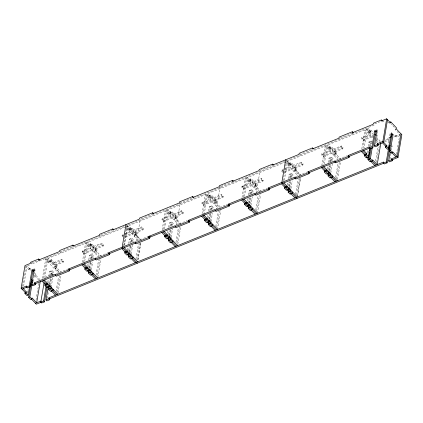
<?xml version="1.0" encoding="UTF-8"?>
<svg xmlns="http://www.w3.org/2000/svg" width="423" height="423" viewBox="0 0 423 423"><rect width="100%" height="100%" fill="white"/><g stroke="black" fill="none" stroke-linecap="round" stroke-linejoin="round"><path stroke-width="0.32" stroke-dasharray="2.12 1.59" d="M22.445 286.524L25.84 266.474L30.821 264.454M23.646 286.038L27.035 265.988L30.133 269.255L28.938 269.742L25.84 266.474M28.938 269.742L29.118 268.668L30.319 268.182L31.196 269.113M30.133 269.255L30.319 268.182M30.683 262.255L31.54 263.159L31.36 264.232L126.239 225.739M27.363 293.007L28.008 289.179M33.295 281.369L35.241 269.874M38.868 280.2L34.66 275.77L34.845 274.696L36.04 274.215L34.718 272.819M40.063 279.714L35.86 275.283L36.04 274.215M39.524 259.923L39.344 260.996L38.488 260.087M36.003 300.05L38.847 283.236M42.4 278.477L45.8 258.374L48.899 261.641L51.294 260.668L53.298 262.778L53.118 263.852L61.631 260.399L61.816 259.325L53.298 262.778M43.595 277.99L46.816 258.961L49.914 262.228L51.114 261.742L51.474 259.595L49.079 260.568L48.719 262.715L49.914 262.228L50.279 260.082L56 266.115L55.64 268.256L60.267 273.131M44.796 277.504L48.016 258.474L61.012 272.174M47.757 282.353L48.19 279.799M48.835 275.97L49.591 271.497L51.987 270.524L53.705 272.333L53.488 273.628M48.74 283.146L49.385 279.312M50.036 275.484L50.792 271.011L52.505 272.819L52.182 274.739M49.475 284.166L50.443 278.413M50.987 275.22L51.31 273.306L49.591 271.497M47.281 298.363L48.576 290.696M49.47 285.419L50.564 278.942M51.22 275.056L51.987 270.524M50.453 284.954L51.643 277.932M52.796 275.167L52.975 274.093L44.991 277.335M51.188 287.228L52.827 277.514M63.529 261.134L55.016 264.592L54.831 265.66L63.35 262.207L63.529 261.134L61.816 259.325M49.079 260.568L54.805 266.601L54.44 268.742L56.835 267.775L57.2 265.628L51.474 259.595M60.304 252.489L60.484 251.415L71.979 246.752M56.063 291.378L58.533 276.79M57.047 292.161L59.833 275.669M58.03 292.943L61.034 275.183M83.844 253.89L84.024 252.817L92.542 249.364L92.362 250.437L83.844 253.89L82.125 252.082L82.311 251.008L90.823 247.555L88.825 245.44L91.22 244.473L93.219 246.583L91.146 258.86M82.924 251.759L83.109 250.686M82.326 262.281L85.541 243.251L98.57 256.978M83.41 262.429L86.736 242.765L89.84 246.027L90.199 243.886L95.926 249.914L95.561 252.06L99.77 256.491M84.716 261.308L87.936 242.279L101.388 256.449M89.004 244.372L88.64 246.514L91.035 245.541L91.4 243.399L89.004 244.372L94.726 250.4L94.366 252.547L96.761 251.574L97.121 249.427L91.4 243.399M87.762 265.66L88.201 263.069M88.751 259.833L89.517 255.296L91.913 254.329L93.626 256.137L93.298 258.078M90.823 247.555L90.644 248.624L82.125 252.082M88.661 266.945L89.417 262.477M89.956 259.283L90.712 254.815L92.431 256.624L92.108 258.538M89.369 268.119L90.358 262.286M90.903 259.05L91.231 257.11L89.517 255.296M89.613 267.928L90.596 262.096M90.379 268.758L91.564 261.731M91.326 269.737L92.642 261.964M103.455 244.933L94.937 248.391L94.757 249.464L103.275 246.006L103.455 244.933L101.737 243.125L93.219 246.583M95.989 275.183L98.564 259.96M103.275 246.006L101.557 244.198L101.737 243.125M97.079 275.331L99.759 259.473M97.845 277.382L100.96 258.987M123.336 237.24L122.051 235.881L122.231 234.813L123.447 234.316M123.342 246.191L126.842 225.491L374.032 125.197L374.218 124.124L380.489 121.575M124.182 245.25L127.572 225.195M124.642 245.107L127.857 226.078L141.308 240.248M128.925 228.171L128.566 230.318L130.961 229.345L131.32 227.199L128.925 228.171L134.651 234.205L134.287 236.346L136.682 235.373L137.047 233.232L131.32 227.199M129.761 229.832L130.125 227.685L135.846 233.718L135.487 235.86M127.577 250.109L128.127 246.873M128.671 243.632L129.438 239.101L131.833 238.128L133.552 239.936L133.229 241.856M133.145 230.382L141.657 226.924L141.478 227.997L132.959 231.455L133.145 230.382L131.141 228.272L128.745 229.245L130.749 231.355L130.57 232.428L125.092 234.649M128.581 250.749L129.343 246.276M129.882 243.082L130.638 238.614L132.351 240.423L132.029 242.337M129.295 251.918L130.279 246.091M130.829 242.85L131.156 240.909L129.438 239.101M124.558 236.372L132.468 233.163L132.283 234.236L124.986 237.197M129.565 251.542L130.538 245.795M131.188 241.961L131.833 238.128M130.3 252.557L131.384 246.17M131.172 253.99L132.685 245.049M143.376 228.737L134.858 232.19L134.678 233.263L143.196 229.805L143.376 228.737L141.657 226.924M136.571 241.263L140.33 219.019M135.91 258.982L138.485 243.759M136.893 259.764L139.68 243.273M137.866 259.971L140.822 242.506M137.983 259.912L140.88 242.786M163.69 221.493L163.87 220.42L172.388 216.962L172.209 218.035L163.69 221.493L161.972 219.685L162.152 218.612L170.67 215.154L168.666 213.044L171.061 212.071L173.065 214.181L172.885 215.254L181.404 211.801L181.583 210.728L173.065 214.181M162.168 229.879L165.388 210.85L178.839 225.025M163.368 229.393L166.583 210.363L169.686 213.631L170.046 211.489L175.772 217.517L175.408 219.664L180.034 224.539M164.563 228.912L167.783 209.882L181.234 224.053M168.851 211.976L168.486 214.117L170.881 213.144L171.246 211.003L168.851 211.976L174.572 218.004L174.213 220.15L176.608 219.177L176.967 217.031L171.246 211.003M167.635 233.121L167.957 231.207M168.608 227.373L169.364 222.9L171.759 221.927L173.472 223.741L173.261 225.015M170.67 215.154L170.49 216.227L161.972 219.685M168.507 234.548L169.158 230.72M169.803 226.887L170.559 222.413L172.277 224.227L172.061 225.501M169.242 235.569L170.215 229.821M170.86 225.988L171.077 224.708L169.364 222.9M169.491 235.341L170.353 230.234M171.003 226.4L171.759 221.927M170.226 236.362L171.41 229.335M171.204 237.15L172.61 228.848M183.302 212.536L174.784 215.994L174.604 217.062L183.117 213.61L183.302 212.536L181.583 210.728M176.465 225.237L180.256 202.823L191.751 198.16M180.605 212.124L180.785 211.051M175.942 242.152L178.406 227.558M176.925 242.934L179.606 227.072M177.797 244.351L180.801 226.591M203.611 205.292L203.796 204.219L212.309 200.766L212.129 201.84L203.611 205.292L201.898 203.484L202.078 202.411L210.596 198.958L208.592 196.848L210.987 195.875L212.991 197.985L212.806 199.059L221.324 195.6L221.509 194.527L212.991 197.985M202.094 213.684L205.308 194.654L218.76 208.825M202.966 215.101L206.509 194.168L209.607 197.435L209.972 195.289L215.693 201.322L215.333 203.463L219.96 208.338M204.166 214.614L207.704 193.681L221.155 207.852M208.772 195.775L208.412 197.922L210.807 196.949L211.167 194.802L208.772 195.775L214.498 201.803L214.133 203.949L216.528 202.977L216.893 200.835L211.167 194.802M207.45 217.559L207.989 214.366M208.528 211.172L209.285 206.704L211.68 205.731L213.398 207.54L213.076 209.454M210.596 198.958L210.411 200.031L201.898 203.484M208.428 218.353L209.184 213.879M209.729 210.686L210.485 206.218L212.198 208.026L211.875 209.94M209.168 219.368L210.136 213.62M210.68 210.427L211.003 208.513L209.285 206.704M209.411 219.14L210.384 213.393M210.924 210.199L211.68 205.731M210.041 220.801L211.336 213.134M211.019 221.589L212.425 213.287M223.222 196.335L214.704 199.793L214.524 200.867L223.043 197.409L223.222 196.335L221.509 194.527M216.169 210.337L220.177 186.622M215.756 226.585L218.331 211.363M216.74 227.368L219.526 210.876M217.507 229.419L220.727 210.39M243.537 189.097L243.717 188.024L252.235 184.565L252.055 185.639L243.537 189.097L241.819 187.283L241.998 186.215L250.516 182.757L248.513 180.647L250.908 179.675L252.912 181.784L252.732 182.858L261.25 179.405L261.43 178.332L252.912 181.784M242.617 186.961L242.797 185.887M242.014 197.483L245.234 178.453L258.686 192.624M243.214 196.996L246.429 177.967L249.533 181.234L249.893 179.088L255.619 185.121L255.254 187.267L259.881 192.137M244.409 196.51L247.629 177.48L261.081 191.656M248.698 179.574L248.333 181.721L250.728 180.748L251.093 178.606L248.698 179.574L254.419 185.607L254.059 187.754L256.454 186.781L256.814 184.634L251.093 178.606M247.481 200.724L247.91 198.17M248.454 194.977L249.21 190.503L251.606 189.53L253.319 191.339L252.996 193.258M250.516 182.757L250.337 183.831L241.819 187.283M248.248 202.791L249.11 197.684M249.649 194.49L250.405 190.017L252.124 191.825L251.801 193.745M249.089 203.172L249.951 198.059M250.601 194.231L250.924 192.312L249.21 190.503M249.337 202.945L250.199 197.837M250.85 194.004L251.606 189.53M250.072 203.96L251.257 196.938M250.945 205.393L252.457 196.452M263.148 180.14L254.63 183.593L254.45 184.666L262.963 181.213L263.148 180.14L261.43 178.332M256.232 193.3L259.997 171.061M255.788 209.75L258.252 195.162M256.661 211.167L259.347 195.31M257.433 213.218L260.542 194.823M281.924 170.014L283.643 171.823L292.156 168.37L291.976 169.438L283.458 172.896L281.744 171.088L281.924 170.014L283.14 169.523M283.135 180.801L286.535 160.698L289.639 163.965M284.335 180.314L287.55 161.285L301.002 175.455M288.618 163.378L288.259 165.52L290.654 164.552L291.013 162.406L288.618 163.378L294.345 169.406L293.98 171.553L296.375 170.58L296.74 168.439L291.013 162.406M287.296 185.163L287.73 182.609M288.375 178.776L289.131 174.308L291.526 173.335L293.245 175.143L293.028 176.423M292.838 165.589L301.356 162.131L301.171 163.204L292.658 166.662L292.838 165.589L290.834 163.479L288.438 164.447L290.442 166.562L290.257 167.63L283.569 170.347M288.275 185.956L288.925 182.123M289.575 178.289L290.331 173.821L292.044 175.63L291.722 177.544M289.12 186.332L289.982 181.224M290.633 177.39L290.85 176.116L289.131 174.308M289.258 186.744L290.125 181.636M290.77 177.803L291.526 173.335M289.993 187.764L291.183 180.737M290.976 188.552L292.272 180.891M303.069 163.944L294.556 167.397L294.371 168.47L302.889 165.012L303.069 163.944L301.356 162.131M299.844 155.299L300.023 154.226L311.518 149.562M295.603 194.189L298.178 178.966M296.586 194.971L299.436 178.104M297.454 195.823L300.409 178.363M297.353 197.023L300.573 177.993M323.384 156.7L323.563 155.627L332.081 152.169L331.902 153.242L323.384 156.7L321.665 154.892L321.85 153.819L330.363 150.361L328.364 148.251L330.76 147.278L332.758 149.388L332.578 150.461L341.097 147.008L341.276 145.935L332.758 149.388M321.755 165.721L325.081 146.057L338.532 160.227M322.738 166.503L326.276 145.57L329.38 148.838L329.739 146.691L335.465 152.724L335.101 154.866L339.727 159.741M324.256 164.119L327.476 145.084L340.927 159.254M328.544 147.178L328.179 149.324L330.575 148.351L330.939 146.205L328.544 147.178L334.265 153.211L333.906 155.352L336.301 154.384L336.66 152.238L330.939 146.205M327.217 168.962L327.756 165.768M328.301 162.58L329.057 158.107L331.452 157.134L333.165 158.942L332.843 160.862M330.363 150.361L330.183 151.434L321.665 154.892M328.2 169.755L328.957 165.287M329.496 162.094L330.252 157.62L331.97 159.429L331.648 161.348M328.935 170.776L329.797 165.663M330.448 161.835L330.77 159.915L329.057 158.107M329.184 170.548L330.151 164.801M330.696 161.607L331.452 157.134M329.919 171.564L331.103 164.542M330.791 172.996L332.304 164.055M342.995 147.743L334.477 151.201L334.297 152.269L342.815 148.817L342.995 147.743L341.276 145.935M333.906 155.352L334.085 154.284L332.081 152.169M340.298 147.331L340.478 146.258M335.635 177.353L338.099 162.765M336.507 178.77L339.299 162.279M337.491 179.558L340.494 161.792M363.309 140.499L363.489 139.426L372.007 135.973L371.822 137.047L363.309 140.499L361.591 138.691L361.771 137.618L370.289 134.165L368.285 132.055L370.68 131.082L367.582 127.815L364.182 147.918M361.787 148.891L365.001 129.861L372.626 137.887M362.982 148.404L366.202 129.375L369.3 132.637L369.665 130.496L373.186 134.207M368.465 130.982L368.105 133.123L370.5 132.156L370.86 130.009L368.465 130.982L372.869 135.619M367.143 152.766L367.682 149.573M368.222 146.379L368.978 141.906L371.373 140.938L372.229 141.842M370.289 134.165L370.109 135.238L361.591 138.691M368.232 152.92L368.555 151M369.311 146.532L370.178 141.425L371.891 143.233L370.696 143.72L370.262 146.273M370.4 146.686L371.373 140.938M375.645 144.248L377.697 132.113M375.555 161.158L377.919 147.204M376.433 162.575L379.436 144.814M384.671 141.763L388.34 140.272L387.484 139.368L387.664 138.295L389.948 137.369M388.34 140.272L388.526 139.199L387.664 138.295M387.87 146.733L390.138 133.324M389.953 159.323L390.926 153.575M391.465 150.382L392.221 145.909L390.424 146.638M396.404 154.427L399.793 134.371L395.167 129.496L395.346 128.423L390.947 123.786M399.64 135.688L396.33 137.031L395.468 136.127L395.653 135.053L393.94 135.751M396.33 137.031L396.51 135.957L395.653 135.053M31.54 263.159L38.958 260.156M100.41 235.22L111.905 230.556M140.938 218.776L152.428 214.112M220.785 186.379L232.883 181.467M260.103 170.427L271.598 165.763M339.949 138.025L352.65 132.875M382.022 121.956L385.332 120.613M125.462 227.051L45.615 259.447L59.067 273.618L59.246 272.544L54.62 267.674L57.02 266.702L55.016 264.592M285.742 162.014L126.662 226.564L140.113 240.735M124.055 234.072L130.749 231.355M283.748 169.274L290.442 166.562M101.557 244.198L93.039 247.656L91.22 244.473M122.051 235.881L124.484 234.897M281.744 171.088L282.961 170.596M54.805 266.601L57.2 265.628M94.726 250.4L97.121 249.427M134.651 234.205L137.047 233.232M174.572 218.004L176.967 217.031M214.498 201.803L216.893 200.835M254.419 185.607L256.814 184.634M294.345 169.406L296.74 168.439M334.265 153.211L336.66 152.238M34.66 275.77L35.86 275.283M334.085 154.284L336.481 153.311L334.477 151.201M395.167 129.496L396.367 129.01M51.31 273.306L53.705 272.333M91.231 257.11L93.626 256.137M131.156 240.909L133.552 239.936M171.077 224.708L173.472 223.741M211.003 208.513L213.398 207.54M250.924 192.312L253.319 191.339M290.85 176.116L293.245 175.143M330.77 159.915L333.165 158.942M56.317 273.739L68.389 268.838M96.418 257.464L107.997 252.769M136.634 241.147L148.246 236.436M175.778 225.263L187.405 220.547M216.164 208.877L227.786 204.161M255.931 192.74L267.558 188.024M295.703 176.603L307.939 171.643M335.476 160.47L347.516 155.585M385.036 140.362L387.484 139.368M395.468 136.127L399.888 134.334M393.66 137.115L396.51 135.957M388.113 122.067L389.446 123.468M370.86 130.009L373.504 132.79M376.407 137.11L381.028 141.985M370.5 132.156L367.397 128.888L286.355 161.771L289.454 165.039L289.818 162.892L295.54 168.92L295.18 171.066L299.807 175.942M376.644 138.628L379.59 141.726M376.285 139.997L378.389 142.213M372.007 135.973L372.806 136.819M375.761 141.197L378.003 143.556M368.978 141.906L370.696 143.72M361.771 137.618L363.489 139.426M352.216 132.796L353.073 133.7M338.908 138.194L339.769 139.098M341.097 147.008L342.815 148.817M321.85 153.819L323.563 155.627M301.171 163.204L302.889 165.012M294.556 167.397L296.56 169.507L294.159 170.48L292.156 168.37M295.36 169.993L299.986 174.868M285.155 162.258L298.606 176.428M261.25 179.405L262.963 181.213M254.63 183.593L256.634 185.708L254.239 186.675L252.235 184.565M241.998 186.215L243.717 188.024M232.449 181.393L233.306 182.297M219.14 186.792L219.997 187.696M221.324 195.6L223.043 197.409M214.704 199.793L216.708 201.903L214.313 202.876L212.309 200.766M202.078 202.411L203.796 204.219M179.215 202.987L180.076 203.891M181.404 211.801L183.117 213.61M174.784 215.994L176.788 218.104L174.392 219.077L172.388 216.962M162.152 218.612L163.87 220.42M141.478 227.997L143.196 229.805M134.858 232.19L136.862 234.3L134.466 235.273L132.468 233.163M126.842 225.491L129.946 228.758M135.667 234.786L140.293 239.661M126.35 227.986L138.495 240.777M122.231 234.813L123.95 236.621M99.368 235.389L100.23 236.293M94.937 248.391L96.941 250.501L94.546 251.474L92.542 249.364M82.311 251.008L84.024 252.817M61.631 260.399L63.35 262.207M52.975 274.093L53.832 274.998M29.118 268.668L30.879 270.524"/><path stroke-width="0.63" d="M29.531 286.773L28.13 295.08L26.929 295.561L24.925 293.451L25.11 292.378L21.15 288.211L24.978 265.57L30.504 263.328L30.683 262.255L38.667 259.019L39.524 259.923M38.667 259.019L38.488 260.087L59.447 251.585L59.627 250.511L72.936 245.113L72.756 246.186L99.368 235.389L99.553 234.316L112.856 228.917L112.677 229.985L139.294 219.188L139.474 218.115L152.782 212.716L152.603 213.789L179.215 202.987L179.4 201.919L192.703 196.515L192.523 197.589L219.14 186.792L219.32 185.718L232.629 180.32L232.449 181.393L259.061 170.591L259.246 169.517L272.549 164.119L272.37 165.192L298.987 154.395L299.167 153.322L312.475 147.923L312.296 148.996L338.908 138.194L339.093 137.121L352.396 131.722L352.216 132.796L373.176 124.293L373.356 123.22L381.34 119.979L381.16 121.052L386.685 118.81L382.852 141.451L377.332 143.688L378.188 144.597L378.009 145.665L375.212 146.802L374.355 145.898L377.057 129.93L374.662 130.903L375.518 131.807L372.816 147.775L370.025 148.907L369.168 148.002L369.348 146.929L348.388 155.437L349.245 156.341L349.065 157.409L335.756 162.813L334.9 161.909L335.079 160.835L308.462 171.632L309.324 172.536L309.139 173.61L295.836 179.008L294.974 178.104L295.159 177.031L268.542 187.833L269.398 188.737L269.218 189.811L255.91 195.209L255.053 194.305L255.233 193.232L228.616 204.029L229.478 204.933L229.292 206.006L215.989 211.405L215.127 210.501L215.312 209.433L188.695 220.23L189.552 221.134L189.372 222.207L176.063 227.606L175.207 226.702L175.386 225.628L148.769 236.425L149.631 237.335L149.446 238.403L136.143 243.807L135.281 242.897L135.466 241.829L108.848 252.626L109.705 253.53L109.525 254.604L96.217 260.002L95.36 259.098L95.54 258.025L68.923 268.827L69.784 269.731L69.599 270.799L56.296 276.203L55.434 275.299L55.619 274.226L34.66 282.728L35.516 283.632L35.336 284.705L32.539 285.837L31.683 284.933L34.379 268.97L31.984 269.943L32.846 270.847L30.144 286.81L27.347 287.947L26.49 287.043L26.67 285.969L21.15 288.211M28.13 295.08L26.126 292.965L26.305 291.896L23.207 288.629M30.144 286.81L29.287 285.906L31.984 269.943M40.264 281.454L36.658 302.799L32.032 297.924L31.847 298.998L30.652 299.484L28.648 297.374L31.35 281.406L32.545 280.92L31.26 279.561M31.847 298.998L29.843 296.888L31.899 284.753M32.111 283.473L32.328 282.199M35.336 284.705L34.475 283.801L34.66 282.728M46.937 287.196L44.452 301.89L41.66 303.021L40.798 302.117L44.045 282.934M49.47 285.419L49.285 286.493L46.89 287.466L44.891 285.356L45.071 284.282L41.972 281.015M44.452 301.89L43.595 300.98L46.081 286.292M49.285 286.493L47.286 284.383L47.466 283.31L45.071 284.282M390.165 145.491L388.97 145.977L389.826 146.881L387.124 162.85L384.333 163.981L383.476 163.077L383.656 162.004L48.968 297.803L49.824 298.707L49.644 299.78L46.847 300.917L45.991 300.013L48.259 286.598M53.187 289.337L53.007 290.411L50.612 291.384L48.608 289.274L49.147 286.08M50.348 285.594L49.808 288.787L51.812 290.897M49.644 299.78L48.782 298.876L48.968 297.803M53.007 290.411L51.003 288.301L51.188 287.228M69.599 270.799L68.743 269.895L68.923 268.827M89.39 269.218L89.211 270.292L86.815 271.265L84.812 269.155L84.991 268.082L81.893 264.819M89.211 270.292L87.207 268.182L87.387 267.109L84.991 268.082M93.113 273.142L92.933 274.215L90.538 275.183L88.534 273.073L89.153 269.414M90.268 269.393L89.729 272.586L91.733 274.701M92.933 274.215L90.929 272.1L91.109 271.032M109.525 254.604L108.669 253.7L108.848 252.626M125.985 224.587L122.157 247.228L126.112 251.399L125.932 252.468L127.936 254.583M129.348 252.817L129.131 254.096L126.736 255.069L124.737 252.954L124.917 251.886L121.819 248.618M129.131 254.096L127.133 251.986L127.312 250.913L124.917 251.886M133.034 256.941L132.854 258.014L130.458 258.987L128.455 256.877L129.073 253.213M130.083 253.837L129.655 256.391L131.659 258.501M132.854 258.014L130.85 255.904L131.067 254.625M149.446 238.403L148.589 237.499L148.769 236.425M164.658 236.758L164.838 235.685L167.233 234.712L167.053 235.785L169.057 237.895L166.662 238.868L164.658 236.758L167.053 235.785M172.959 240.745L172.774 241.813L170.379 242.786L168.38 240.676L168.92 237.483M169.057 237.895L169.38 235.981M170.115 236.996L169.575 240.19L171.579 242.3M172.774 241.813L170.776 239.704L171.098 237.789M189.372 222.207L188.515 221.303L188.695 220.23M204.584 220.557L204.764 219.484L207.159 218.517L206.979 219.585L208.978 221.7L206.583 222.667L204.584 220.557L206.979 219.585M212.88 224.544L212.7 225.618L210.305 226.591L208.301 224.481L208.951 220.647M208.978 221.7L209.195 220.42M210.041 220.801L209.501 223.994L211.5 226.104M212.7 225.618L210.696 223.508L210.913 222.228M229.292 206.006L228.436 205.102L228.616 204.029M244.505 204.362L244.684 203.289L247.08 202.316L246.9 203.389L248.904 205.499L246.509 206.472L244.505 204.362L246.9 203.389M252.806 208.349L252.621 209.417L250.226 210.39L248.227 208.28L248.766 205.086M248.904 205.499L249.121 204.219M249.856 205.24L249.422 207.793L251.426 209.903M252.621 209.417L250.622 207.307L250.834 206.033M269.218 189.811L268.362 188.907L268.542 187.833M285.678 159.794L281.85 182.435L285.805 186.601L285.625 187.675L287.629 189.784M284.43 188.161L284.61 187.088L287.005 186.115L286.826 187.188L288.824 189.298L286.429 190.271L284.43 188.161L286.826 187.188M292.727 192.148L292.547 193.221L290.152 194.194L288.148 192.079L288.798 188.251M288.824 189.298L289.152 187.384M289.887 188.404L289.348 191.598L291.347 193.708M292.547 193.221L290.543 191.111L290.76 189.832M309.139 173.61L308.282 172.706L308.462 171.632M324.351 171.965L324.531 170.892L326.926 169.919L326.746 170.992L328.75 173.102L326.355 174.075L324.351 171.965L326.746 170.992M332.652 175.947L332.467 177.02L330.072 177.993L328.074 175.883L328.719 172.05M328.75 173.102L328.967 171.823M329.702 172.843L329.268 175.397L331.272 177.507M332.467 177.02L330.469 174.911L330.68 173.631M349.065 157.409L348.208 156.505L348.388 155.437M370.077 148.6L368.671 156.901L366.276 157.874L364.277 155.764L364.457 154.691L366.852 153.718L363.754 150.456M368.671 156.901L366.672 154.792L366.852 153.718M380.848 143.059L377.2 164.626L372.573 159.751L372.393 160.825L369.998 161.792L367.994 159.683L369.29 152.021M369.506 150.741L369.723 149.467M371.029 148.341L369.194 159.196L371.193 161.311M372.816 147.775L371.96 146.871L374.662 130.903M372.393 160.825L370.389 158.71L372.224 147.854M378.009 145.665L377.152 144.761L377.332 143.688M387.542 119.714L383.714 142.355L378.188 144.597M390.995 134.228L391.857 135.133L389.155 151.101L391.159 153.211L392.354 152.724L390.35 150.614L393.052 134.646L391.333 132.838L388.637 148.806L387.436 149.287L385.432 147.178L385.617 146.104L382.514 142.842M388.637 148.806L386.633 146.691L386.812 145.623L382.852 141.451M389.625 122.395L390.826 121.909L390.641 122.982L386.685 118.81M387.124 162.85L386.268 161.946L388.859 146.617M400.993 133.885L397.16 156.526L391.64 158.768L392.496 159.672L392.317 160.745L389.52 161.877L388.663 160.973L390.175 152.031M392.354 152.724L392.539 151.651L398.022 157.43L392.496 159.672M392.317 160.745L391.46 159.841L391.64 158.768M398.022 157.43L401.85 134.789L396.367 129.01L396.547 127.942L390.826 121.909M32.846 270.847L34.644 270.117M375.518 131.807L377.316 131.077M391.857 135.133L393.052 134.646M389.948 137.369L391.656 136.677M26.49 287.043L29.287 285.906M31.683 284.933L34.475 283.801M55.434 275.299L68.743 269.895M95.36 259.098L108.669 253.7M135.281 242.897L148.589 237.499M175.207 226.702L188.515 221.303M215.127 210.501L228.436 205.102M255.053 194.305L268.362 188.907M294.974 178.104L308.282 172.706M334.9 161.909L348.208 156.505M369.168 148.002L371.96 146.871M374.355 145.898L377.152 144.761M22.007 289.115L26.993 287.09M35.516 283.632L55.862 275.378M69.784 269.731L95.815 259.167M109.705 253.53L135.725 242.976M149.028 237.573L175.645 226.776M189.557 221.129L215.556 210.58M228.875 205.176L255.481 194.384M268.795 188.981L295.413 178.183M308.721 172.78L335.333 161.983M348.647 156.584L369.607 148.076M25.11 292.378L26.305 291.896M385.617 146.104L386.812 145.623M24.925 293.451L26.126 292.965M44.891 285.356L47.286 284.383M84.812 269.155L87.207 268.182M124.737 252.954L127.133 251.986M364.277 155.764L366.672 154.792M385.432 147.178L386.633 146.691M28.648 297.374L29.843 296.888M48.608 289.274L51.003 288.301M88.534 273.073L90.929 272.1M128.455 256.877L130.85 255.904M168.38 240.676L170.776 239.704M208.301 224.481L210.696 223.508M248.227 208.28L250.622 207.307M288.148 192.079L290.543 191.111M328.074 175.883L330.469 174.911M367.994 159.683L370.389 158.71M389.155 151.101L390.35 150.614M35.458 303.286L40.978 301.044M40.798 302.117L43.595 300.98M45.991 300.013L48.782 298.876M383.476 163.077L386.268 161.946M388.663 160.973L391.46 159.841M41.285 302.175L36.315 304.19L31.254 298.855M49.824 298.707L383.904 163.156M381.34 119.979L382.202 120.883M374.826 134.181L376.142 135.577M391.761 152.581L395.965 157.012M352.396 131.722L353.258 132.626M362.553 150.937L365.652 154.205L365.472 155.278L367.476 157.388M372.219 161.121L376.005 165.113M361.358 151.423L364.943 155.204M366.736 157.092L368.079 158.509M370.601 161.163L374.804 165.599M312.475 147.923L313.332 148.827M323.828 166.651L337.279 180.827M322.633 167.138L325.731 170.406L325.551 171.479L327.55 173.589M331.875 176.877L336.079 181.308M321.432 167.624L324.573 170.929M327.259 173.763L328.608 175.18M330.675 177.364L334.884 181.795M272.549 164.119L273.411 165.023M283.907 182.852L297.353 197.023M291.949 193.078L297.015 198.413M281.512 183.825L285.097 187.601M286.889 189.493L288.682 191.381M290.754 193.565L294.958 197.996M232.629 180.32L233.485 181.224M243.981 199.048L257.433 213.218M242.786 199.534L245.885 202.802L245.705 203.875L247.704 205.985M252.029 209.274L256.232 213.705M241.586 200.021L245.171 203.801M246.963 205.689L248.312 207.106M251.003 209.94L255.037 214.191M192.703 196.515L193.565 197.419M204.055 215.249L217.507 229.419M202.86 215.735L205.959 219.003L205.779 220.071L207.783 222.186M212.103 225.475L216.312 229.906M201.66 216.216L204.801 219.526M207.492 222.361L208.835 223.778M210.908 225.961L215.111 230.392M152.782 212.716L153.639 213.62M164.135 231.444L177.586 245.62M162.94 231.931L166.038 235.199L165.858 236.272L167.857 238.382M172.182 241.67L176.386 246.101M161.739 232.417L165.324 236.198M167.566 238.556L168.465 239.503M170.982 242.157L175.191 246.588M149.568 236.103L150.429 237.007M112.856 228.917L113.718 229.821M124.214 247.645L137.66 261.816M132.256 257.871L137.322 263.206M127.349 254.445L128.64 255.804M131.061 258.358L135.265 262.789M72.936 245.113L73.792 246.017M84.288 263.846L97.739 278.017M83.093 264.327L86.192 267.595L86.012 268.668L88.01 270.778M92.336 274.072L96.539 278.503M87.424 270.646L88.714 272M91.135 274.553L95.344 278.99M44.367 280.042L57.814 294.212M43.167 280.528L46.266 283.796L46.086 284.869L48.09 286.979M52.41 290.268L56.619 294.699M32.957 270.963L33.84 271.894M51.215 290.754L55.418 295.185"/></g></svg>
